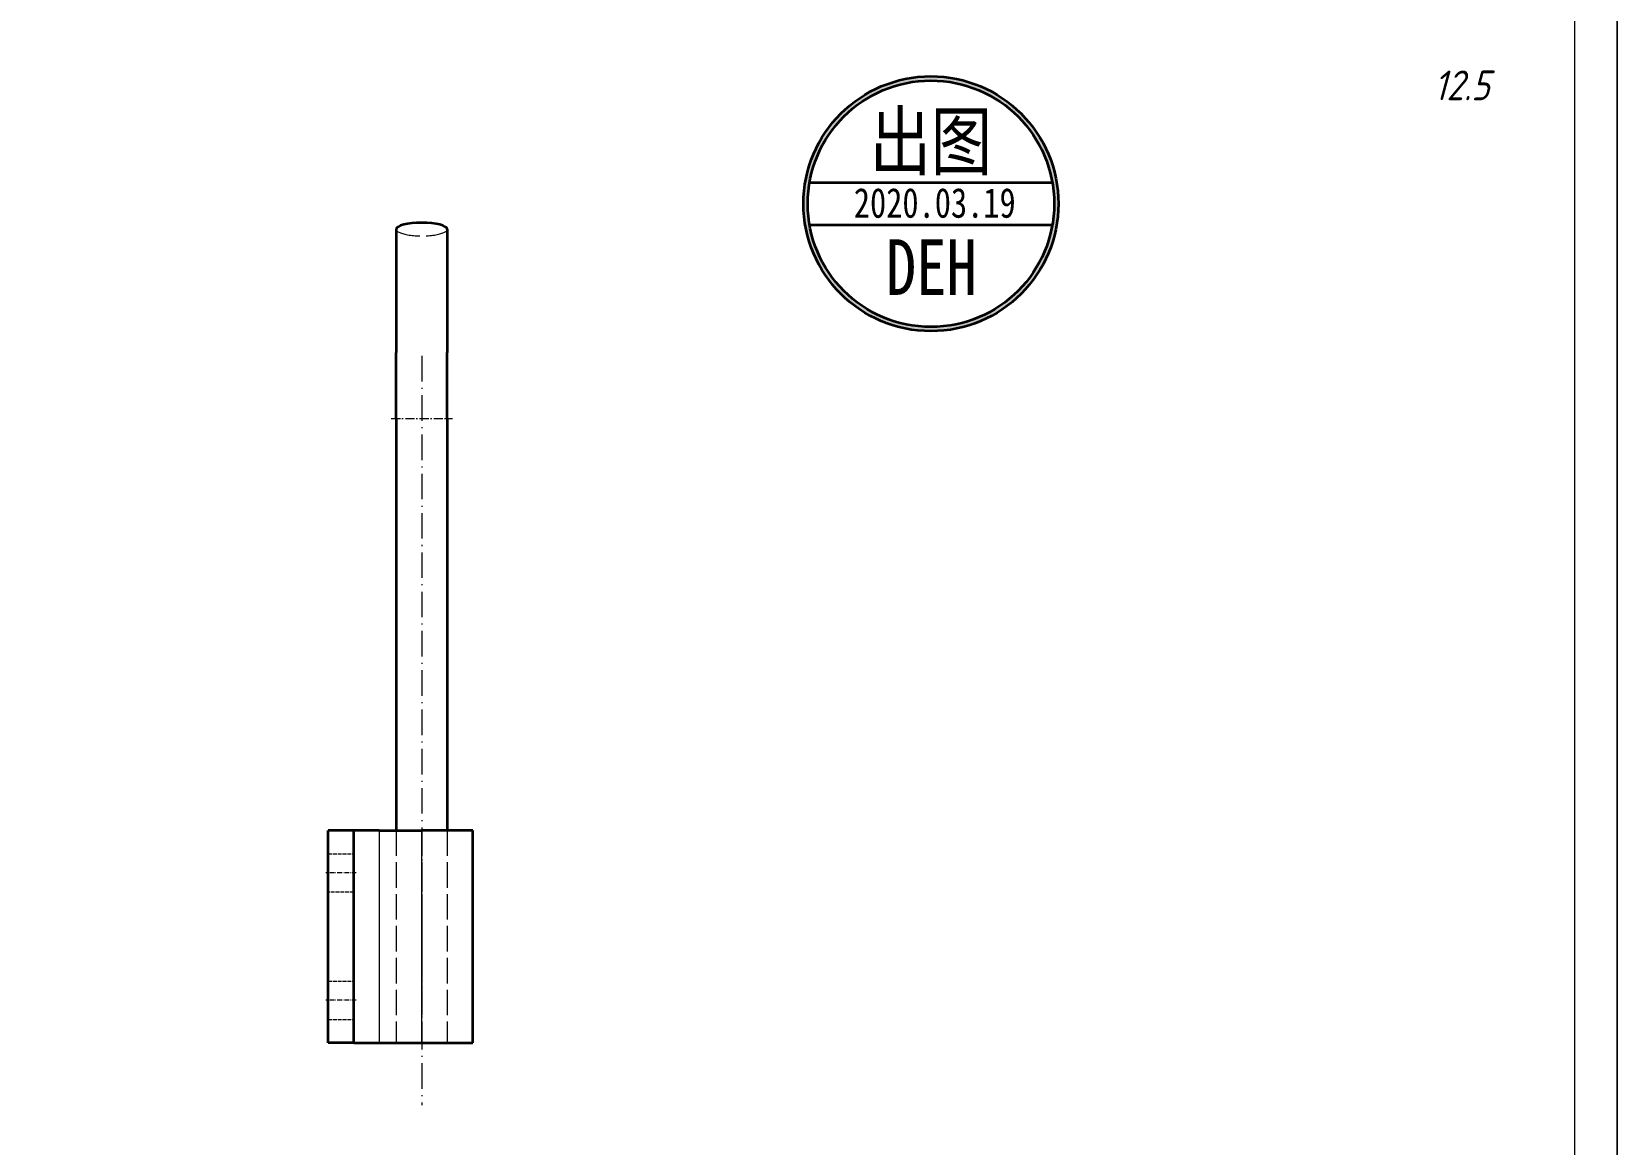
# Model space of a CAD drawing. Header units: millimetres. Extents: x -50043 to 104182, y -50696 to 36662.
# Drawn here: x -49111.7 to -48738.5, y 36034.3 to 36296.3 of the extents above; entities that cross this region are included whole.
import ezdxf
from ezdxf.enums import TextEntityAlignment as Align

# ---------------------------------------------------------------- set-up
doc = ezdxf.new("R2010")
doc.units = ezdxf.units.MM
doc.header["$LTSCALE"] = 0.5
for name, pattern in [('DASHDOT', [18.5, 12, -3, 0.5, -3]), ('DASHED', [15, 12, -3]), ('DOT2', [0.125, 0, -0.125])]:
    doc.linetypes.add(name, pattern=pattern)
for name, color, linetype, lineweight in [('印章专用-出图', 1, 'Continuous', 80), ('图框', 7, 'Continuous', 18), ('标注线', 3, 'Continuous', 18)]:
    doc.layers.add(name, color=color, linetype=linetype, lineweight=lineweight)
doc.layers.add('打印', color=7, linetype='Continuous', lineweight=15, plot=False)
doc.layers.add('打印-禁用', color=7, linetype='Continuous', lineweight=15, plot=False)
doc.styles.add('国标', font='simfang.ttf', dxfattribs={"width": 0.8})
doc.styles.add('机械长仿宋', font='gbenor.shx', dxfattribs={"height": 1, "bigfont": 'gbcbig.shx'})

# ---------------------------------------------------------------- blocks, each defined once
blk = doc.blocks.new('GZDEH零件A3图框V01版')
at = {"layer": '图框', "linetype": 'Continuous'}
blk.add_line((3272.49, -1832.96), (3272.49, -1554.46), dxfattribs=at)
at = {"layer": '打印-禁用', "linetype": 'Continuous'}
blk.add_line((3277.49, -1846.46), (3277.49, -1549.46), dxfattribs=at)
blk = doc.blocks.new('DEH A3')
at = {"layer": '图框'}
blk.add_blockref('GZDEH零件A3图框V01版', (-2857.49, 1846.46), dxfattribs=at)
blk = doc.blocks.new('FINISHER_TR')
at = {"layer": '标注线'}
for p, q in [((0, 0), (4.62, 8)), ((-2.02, 3.5), (0, 0)), ((2.02, 3.5), (-2.02, 3.5))]:
    blk.add_line(p, q, dxfattribs=at)
at = {"layer": '标注线', "color": 2, "style": '机械长仿宋', "oblique": 15}
blk.add_attdef('0.0', text='', height=3.5, dxfattribs=at).set_placement((2.03, -24.04), align=Align.BOTTOM_RIGHT)
blk = doc.blocks.new('其余12.5')
at = {"layer": '标注线'}
blk.add_blockref('FINISHER_TR', (0, 0), dxfattribs=at).add_auto_attribs({'0.0': '12.5'})
at = {"layer": '标注线', "color": 7, "linetype": 'DOT2', "style": '机械长仿宋'}
blk.add_text('其余', height=3.5, dxfattribs=at).set_placement((-8.38, 0.4))
blk = doc.blocks.new('出图章')
at = {"layer": '印章专用-出图'}
h = blk.add_hatch(color=256, dxfattribs=at)
h.paths.add_polyline_path([(15, 0, 1), (-15, 0, 1)])
h.paths.add_polyline_path([(14.5, 0, 1), (-14.5, 0, 1)], flags=16)
h.paths.add_polyline_path([(-7.31, -12.35), (7.41, -12.35), (7.41, -2.73), (-7.31, -2.73)], flags=8)
at = {"layer": '印章专用-出图', "lineweight": 35}
for p, q in [((-14.28, 2.5), (14.28, 2.5)), ((-14.28, -2.5), (14.28, -2.5))]:
    blk.add_line(p, q, dxfattribs=at)
for radius in [15, 14.5]:
    blk.add_circle((0, 0), radius, dxfattribs=at)
at = {"layer": '印章专用-出图', "color": 4, "style": '国标', "width": 0.8}
blk.add_text('DEH', height=6.562, dxfattribs=at).set_placement((0.05, -10.74), align=Align.CENTER)
at = {"layer": '印章专用-出图', "color": 3, "style": '国标', "width": 0.8}
blk.add_attdef('出图', text='', height=6.6, dxfattribs=at).set_placement((0, 7.35), align=Align.MIDDLE_CENTER)
at = {"layer": '印章专用-出图', "color": 2, "style": '国标', "width": 0.8}
blk.add_attdef('XXXX.XX.XX', text='', height=3.5, dxfattribs=at).set_placement((0.45, 0.1), align=Align.MIDDLE_CENTER)
blk = doc.blocks.new('YZ-CT')
at = {"layer": '印章专用-出图'}
blk.add_blockref('出图章', (0.63, 0), dxfattribs=at).add_auto_attribs({'出图': '出图', 'XXXX.XX.XX': '2020.03.19'})
blk = doc.blocks.new('CC')
at = {"layer": '印章专用-出图'}
blk.add_blockref('YZ-CT', (20009.41, -16878.05), dxfattribs=at)

msp = doc.modelspace()

# ---------------------------------------------------------------- linework, layer by layer
at = {"color": 7, "lineweight": 35}
for p, q in [((-49025.864, 36249.733), (-49025.864, 36220.756)), ((-49013.864, 36249.733), (-49013.864, 36220.756)), ((-49025.864, 36205.227), (-49025.864, 36108.227)), ((-49013.864, 36205.227), (-49013.864, 36108.227)), ((-49041.864, 36058.227), (-49041.864, 36108.227)), ((-49035.864, 36058.227), (-49035.864, 36108.227)), ((-49007.864, 36058.227), (-49007.864, 36108.227))]:
    msp.add_line(p, q, dxfattribs=at)
at = {"color": 7, "lineweight": 35, "ltscale": 0.388228}
for p, q in [((-49025.864, 36205.227), (-49025.864, 36220.756)), ((-49013.864, 36205.227), (-49013.864, 36220.756))]:
    msp.add_line(p, q, dxfattribs=at)
at = {"color": 2, "linetype": 'DASHDOT', "lineweight": 13}
msp.add_line((-49019.864, 36219.927), (-49019.864, 36043.526), dxfattribs=at)
at = {"color": 2, "linetype": 'DASHDOT', "lineweight": 13, "ltscale": 0.359998}
msp.add_line((-49027.064, 36205.227), (-49012.664, 36205.227), dxfattribs=at)
at = {"color": 7, "lineweight": 35, "ltscale": 0.15}
for p, q in [((-49035.864, 36108.227), (-49041.864, 36108.227)), ((-49029.864, 36108.227), (-49035.864, 36108.227)), ((-49035.864, 36058.227), (-49041.864, 36058.227)), ((-49035.864, 36058.227), (-49029.864, 36058.227)), ((-49025.864, 36058.227), (-49019.864, 36058.227)), ((-49019.864, 36058.227), (-49013.864, 36058.227))]:
    msp.add_line(p, q, dxfattribs=at)
at = {"color": 7, "lineweight": 13}
for p, q in [((-49029.864, 36108.227), (-49029.864, 36058.227)), ((-49019.864, 36058.227), (-49019.864, 36108.227))]:
    msp.add_line(p, q, dxfattribs=at)
at = {"color": 1, "linetype": 'DASHED', "lineweight": 13}
for p, q in [((-49029.864, 36108.227), (-49029.864, 36058.227)), ((-49025.864, 36108.227), (-49025.864, 36058.227)), ((-49019.864, 36108.227), (-49019.864, 36058.227)), ((-49013.864, 36108.227), (-49013.864, 36058.227)), ((-49013.864, 36108.227), (-49013.864, 36058.227))]:
    msp.add_line(p, q, dxfattribs=at)
at = {"color": 7, "lineweight": 35, "ltscale": 0.25}
for p, q in [((-49029.864, 36108.227), (-49019.864, 36108.227)), ((-49029.864, 36058.227), (-49019.864, 36058.227))]:
    msp.add_line(p, q, dxfattribs=at)
at = {"color": 7, "lineweight": 35, "ltscale": 0.3}
for p, q in [((-49007.864, 36108.227), (-49019.864, 36108.227)), ((-49019.864, 36058.227), (-49007.864, 36058.227))]:
    msp.add_line(p, q, dxfattribs=at)
at = {"color": 1, "linetype": 'DASHED', "lineweight": 13, "ltscale": 0.15}
for p, q in [((-49041.864, 36102.727), (-49035.864, 36102.727)), ((-49035.864, 36093.727), (-49041.864, 36093.727)), ((-49041.864, 36072.727), (-49035.864, 36072.727)), ((-49041.864, 36063.727), (-49035.864, 36063.727))]:
    msp.add_line(p, q, dxfattribs=at)
at = {"color": 2, "linetype": 'DASHDOT', "lineweight": 13, "ltscale": 0.180017}
for p, q in [((-49035.264, 36098.227), (-49042.465, 36098.227)), ((-49035.264, 36068.227), (-49042.465, 36068.227))]:
    msp.add_line(p, q, dxfattribs=at)
at = {"color": 7, "lineweight": 35}
for start_param, end_param in [(4.712389, 6.2831853), (3.1415927, 4.712389)]:
    msp.add_ellipse((-49019.864, 36249.733), major_axis=(-6, 0), ratio=0.258819, start_param=start_param, end_param=end_param, dxfattribs=at)
at = {"color": 1, "linetype": 'DASHED', "lineweight": 13}
msp.add_ellipse((-49019.864, 36249.733), major_axis=(-6, 0), ratio=0.258819, start_param=0, end_param=3.1415927, dxfattribs=at)
at = {"layer": '打印'}
msp.add_lwpolyline([(-49578.492, 36366.417), (-48738.492, 36366.417), (-48738.492, 35772.417), (-49578.492, 35772.417)], close=True, dxfattribs=at)

# ---------------------------------------------------------------- block references
at = {"layer": '图框', "xscale": 2, "yscale": 2, "zscale": 2}
msp.add_blockref('DEH A3', (-49578.492, 35772.417), dxfattribs=at)
at = {"layer": '标注线', "xscale": 2, "yscale": 2, "zscale": 2}
for name, p in [('其余12.5', (-48772.605, 36326.103)), ('CC', (-88920.103, 70011.861))]:
    msp.add_blockref(name, p, dxfattribs=at)

doc.saveas('drawing.dxf')
